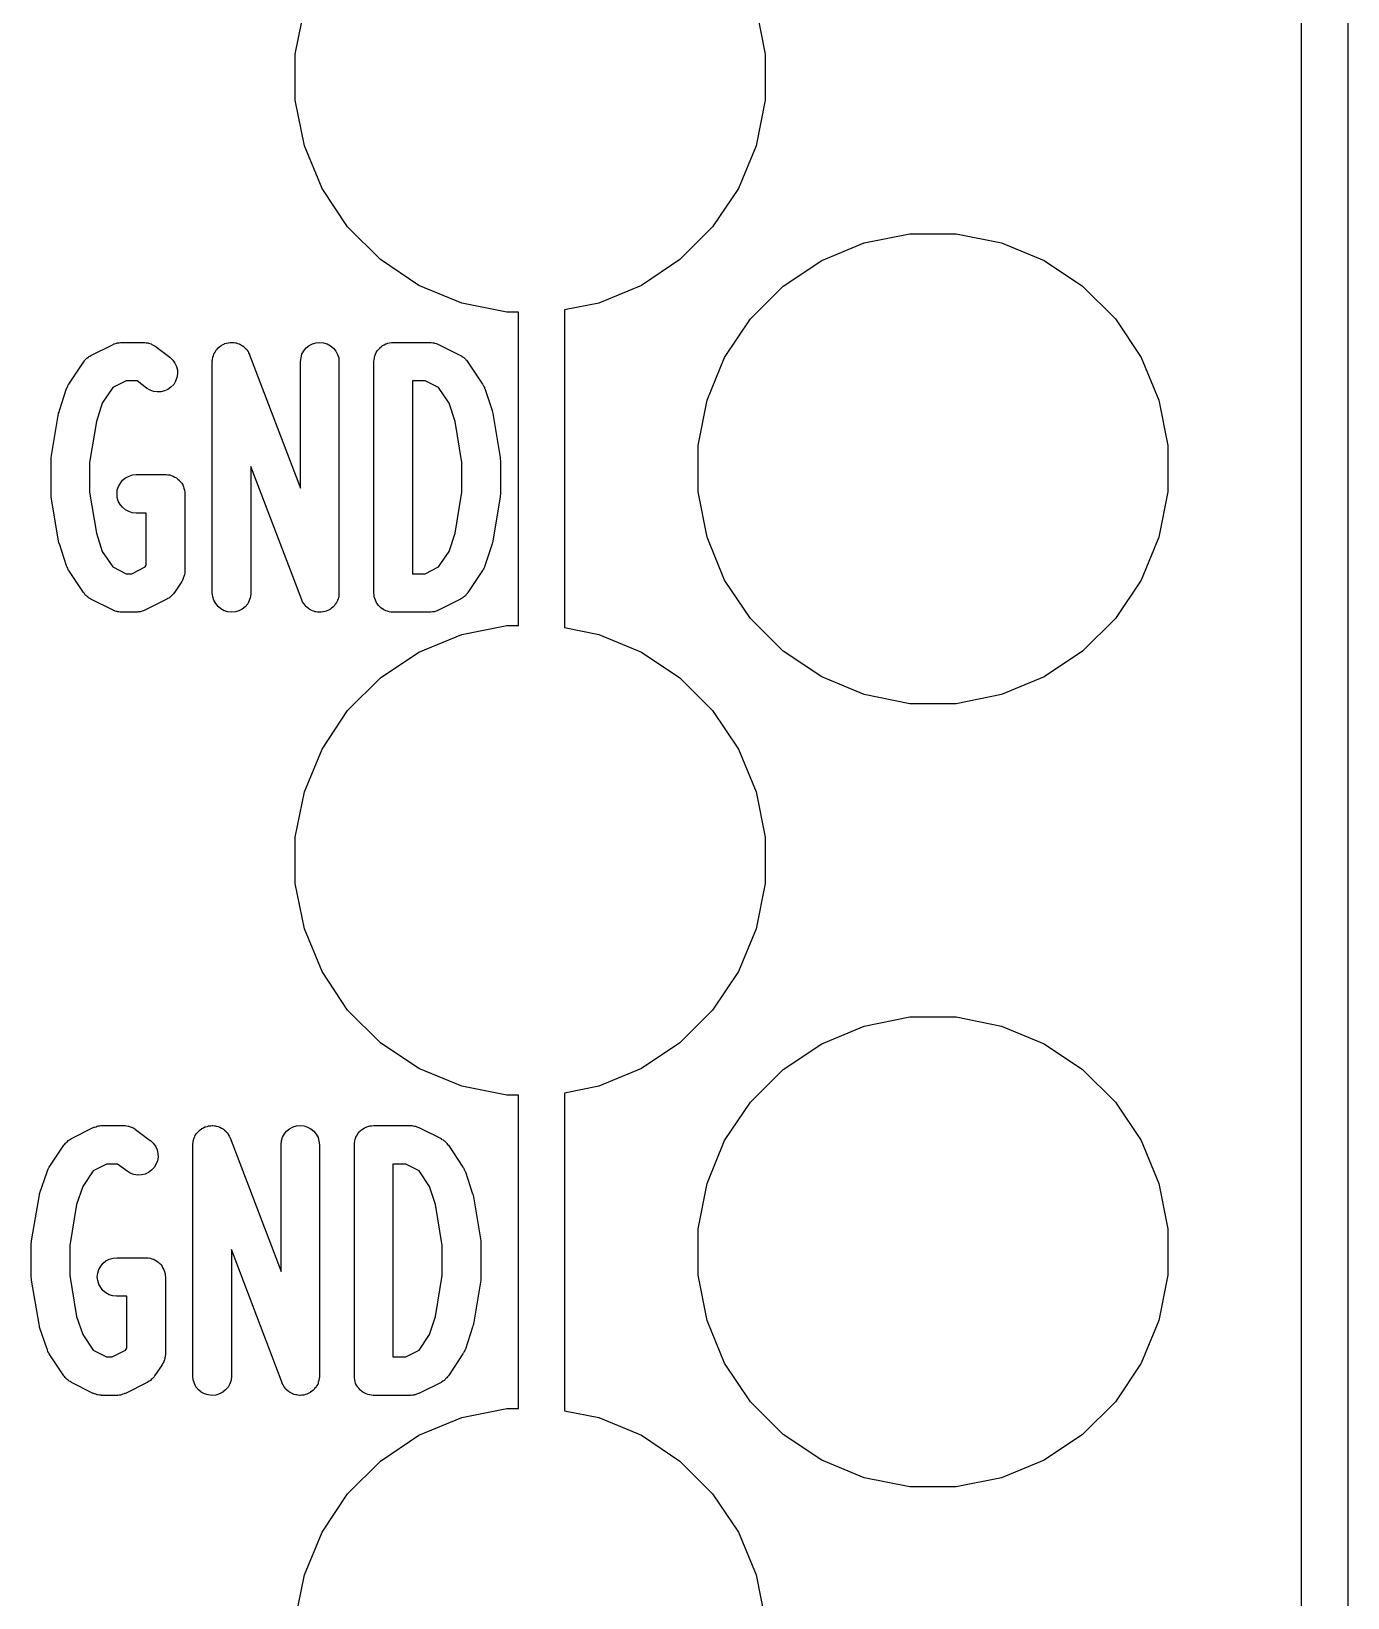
# Model space of a CAD drawing. Extents: x 85 to 230, y -161 to -76.
# Drawn here: x 222.62 to 226.89, y -85.94 to -80.86 of the extents above; entities that cross this region are included whole.
import ezdxf

# ---------------------------------------------------------------- set-up
doc = ezdxf.new("R2010")
doc.units = 0
doc.header["$MEASUREMENT"] = 0
doc.layers.add('BLACK', color=7, linetype='CONTINUOUS')

msp = doc.modelspace()

# ---------------------------------------------------------------- linework, layer by layer
at = {"layer": 'BLACK', "linetype": 'CONTINUOUS'}
for p, q in [((226.887, -75.9342), (226.887, -106.407)), ((226.737, -106.336), (226.737, -76.0055)), ((223.473, -80.9355), (223.503, -80.7882)), ((224.968, -80.7882), (224.997, -80.9355)), ((223.473, -81.0856), (223.473, -80.9355)), ((224.997, -80.9355), (224.997, -81.0856)), ((223.503, -81.2328), (223.473, -81.0856)), ((224.997, -81.0856), (224.968, -81.2328)), ((223.56, -81.3715), (223.503, -81.2328)), ((224.968, -81.2328), (224.911, -81.3715)), ((223.643, -81.4963), (223.56, -81.3715)), ((224.911, -81.3715), (224.827, -81.4963)), ((223.75, -81.6024), (223.643, -81.4963)), ((224.827, -81.4963), (224.721, -81.6024)), ((225.319, -81.5478), (225.467, -81.5185)), ((225.467, -81.5185), (225.617, -81.5185)), ((225.617, -81.5185), (225.764, -81.5478)), ((225.181, -81.6052), (225.319, -81.5478)), ((225.764, -81.5478), (225.903, -81.6052)), ((223.874, -81.6858), (223.75, -81.6024)), ((224.721, -81.6024), (224.596, -81.6858)), ((225.056, -81.6886), (225.181, -81.6052)), ((225.903, -81.6052), (226.027, -81.6886)), ((224.013, -81.7432), (223.874, -81.6858)), ((224.596, -81.6858), (224.458, -81.7432)), ((224.95, -81.7948), (225.056, -81.6886)), ((226.027, -81.6886), (226.134, -81.7948)), ((224.16, -81.7725), (224.013, -81.7432)), ((224.197, -81.7725), (224.16, -81.7725)), ((224.197, -82.7885), (224.197, -81.7725)), ((224.458, -81.7432), (224.347, -81.7653)), ((224.347, -81.7653), (224.347, -82.7957)), ((224.866, -81.9196), (224.95, -81.7948)), ((226.134, -81.7948), (226.217, -81.9196)), ((222.81, -81.9131), (222.882, -81.8774)), ((222.882, -81.8774), (222.883, -81.877)), ((222.883, -81.877), (222.884, -81.8764)), ((222.884, -81.8764), (222.886, -81.8755)), ((222.886, -81.8755), (222.89, -81.8743)), ((222.89, -81.8743), (222.894, -81.8728)), ((222.894, -81.8728), (222.896, -81.8725)), ((222.896, -81.8725), (222.898, -81.872)), ((222.898, -81.872), (222.902, -81.8716)), ((222.902, -81.8716), (222.906, -81.8709)), ((222.906, -81.8709), (222.908, -81.871)), ((222.908, -81.871), (222.91, -81.8708)), ((222.91, -81.8708), (222.981, -81.8708)), ((222.981, -81.8708), (222.982, -81.8708)), ((222.982, -81.8708), (222.983, -81.871)), ((222.983, -81.871), (222.985, -81.8709)), ((222.985, -81.8709), (222.989, -81.8716)), ((222.989, -81.8716), (222.994, -81.8722)), ((222.994, -81.8722), (222.995, -81.8726)), ((222.995, -81.8726), (222.997, -81.8728)), ((222.997, -81.8728), (223.001, -81.8744)), ((223.001, -81.8744), (223.006, -81.8758)), ((223.006, -81.8758), (223.007, -81.8765)), ((223.007, -81.8765), (223.008, -81.877)), ((223.008, -81.877), (223.012, -81.8794)), ((223.012, -81.8794), (223.017, -81.8817)), ((223.017, -81.8817), (223.018, -81.8826)), ((223.018, -81.8826), (223.019, -81.8833)), ((223.019, -81.8833), (223.066, -81.919)), ((223.22, -81.8927), (223.223, -81.8886)), ((223.223, -81.8886), (223.224, -81.8881)), ((223.224, -81.8875), (223.229, -81.8843)), ((223.224, -81.8881), (223.224, -81.8875)), ((223.229, -81.8843), (223.233, -81.881)), ((223.233, -81.8806), (223.234, -81.8801)), ((223.233, -81.881), (223.233, -81.8806)), ((223.234, -81.8801), (223.239, -81.8778)), ((223.239, -81.8778), (223.244, -81.8753)), ((223.244, -81.8751), (223.245, -81.8747)), ((223.244, -81.8753), (223.244, -81.8751)), ((223.245, -81.8747), (223.25, -81.8734)), ((223.25, -81.8734), (223.255, -81.8719)), ((223.255, -81.8719), (223.256, -81.8718)), ((223.256, -81.8718), (223.257, -81.8716)), ((223.257, -81.8716), (223.262, -81.8713)), ((223.262, -81.8713), (223.267, -81.8708)), ((223.267, -81.8708), (223.268, -81.8709)), ((223.268, -81.8709), (223.269, -81.8708)), ((223.269, -81.8708), (223.274, -81.8715)), ((223.274, -81.8715), (223.279, -81.8721)), ((223.279, -81.8721), (223.28, -81.8723)), ((223.28, -81.8723), (223.281, -81.8724)), ((223.281, -81.8724), (223.286, -81.8741)), ((223.286, -81.8741), (223.291, -81.8757)), ((223.291, -81.8757), (223.292, -81.8761)), ((223.292, -81.8761), (223.293, -81.8764)), ((223.293, -81.8764), (223.297, -81.879)), ((223.297, -81.879), (223.302, -81.8815)), ((223.302, -81.8815), (223.303, -81.882)), ((223.303, -81.882), (223.303, -81.8824)), ((223.303, -81.8824), (223.307, -81.8859)), ((223.307, -81.8859), (223.311, -81.8893)), ((223.311, -81.8893), (223.312, -81.8899)), ((223.501, -81.898), (223.509, -81.8886)), ((223.509, -81.8886), (223.518, -81.881)), ((223.518, -81.881), (223.529, -81.8753)), ((223.529, -81.8753), (223.541, -81.8719)), ((223.541, -81.8719), (223.553, -81.8708)), ((223.553, -81.8708), (223.565, -81.8721)), ((223.565, -81.8721), (223.577, -81.8757)), ((223.577, -81.8757), (223.588, -81.8815)), ((223.588, -81.8815), (223.597, -81.8893)), ((223.597, -81.8893), (223.605, -81.8987)), ((223.743, -81.8935), (223.747, -81.8889)), ((223.747, -81.8886), (223.752, -81.8849)), ((223.747, -81.8888), (223.747, -81.8886)), ((223.747, -81.8889), (223.747, -81.8888)), ((223.752, -81.8849), (223.756, -81.8812)), ((223.756, -81.8811), (223.757, -81.881)), ((223.756, -81.8812), (223.756, -81.8811)), ((223.757, -81.881), (223.762, -81.8783)), ((223.762, -81.8783), (223.767, -81.8755)), ((223.767, -81.8753), (223.773, -81.8737)), ((223.767, -81.8754), (223.767, -81.8753)), ((223.767, -81.8755), (223.767, -81.8754)), ((223.773, -81.8737), (223.779, -81.872)), ((223.779, -81.8719), (223.785, -81.8714)), ((223.779, -81.872), (223.779, -81.8719)), ((223.779, -81.872), (223.779, -81.872)), ((223.785, -81.8714), (223.791, -81.8708)), ((223.791, -81.8708), (223.91, -81.8708)), ((223.91, -81.8708), (223.911, -81.8708)), ((223.911, -81.8708), (223.912, -81.871)), ((223.912, -81.871), (223.914, -81.871)), ((223.914, -81.871), (223.919, -81.8717)), ((223.919, -81.8717), (223.923, -81.8722)), ((223.923, -81.8722), (223.925, -81.8727)), ((223.925, -81.8727), (223.926, -81.873)), ((223.926, -81.873), (223.93, -81.8746)), ((223.93, -81.8746), (223.934, -81.8758)), ((223.934, -81.8758), (223.936, -81.8767)), ((223.936, -81.8767), (223.938, -81.8774)), ((223.938, -81.8774), (224.009, -81.9131)), ((222.739, -82.0058), (222.786, -81.9343)), ((222.786, -81.9343), (222.787, -81.9336)), ((222.787, -81.9336), (222.789, -81.9309)), ((222.789, -81.9309), (222.791, -81.928)), ((222.791, -81.928), (222.793, -81.9262)), ((222.793, -81.9262), (222.795, -81.9243)), ((222.795, -81.9243), (222.797, -81.9221)), ((222.797, -81.9221), (222.8, -81.9196)), ((222.8, -81.9196), (222.802, -81.9182)), ((222.802, -81.9182), (222.804, -81.9167)), ((222.804, -81.9167), (222.807, -81.915)), ((222.807, -81.915), (222.81, -81.9131)), ((223.066, -81.919), (223.067, -81.9195)), ((223.067, -81.9195), (223.076, -81.9279)), ((223.076, -81.9279), (223.083, -81.9378)), ((223.083, -81.9378), (223.088, -81.9489)), ((223.204, -81.9307), (223.205, -81.9255)), ((223.205, -81.9316), (223.204, -81.9307)), ((223.204, -81.9324), (223.205, -81.9316)), ((223.204, -81.9333), (223.204, -81.9324)), ((223.204, -82.6833), (223.204, -81.9333)), ((223.205, -81.9255), (223.206, -81.9203)), ((223.206, -81.9187), (223.208, -81.9137)), ((223.206, -81.9195), (223.206, -81.9187)), ((223.206, -81.9203), (223.206, -81.9195)), ((223.208, -81.9137), (223.209, -81.9087)), ((223.209, -81.9087), (223.21, -81.9079)), ((223.21, -81.9071), (223.213, -81.9026)), ((223.21, -81.9079), (223.21, -81.9071)), ((223.213, -81.9026), (223.215, -81.898)), ((223.215, -81.898), (223.216, -81.8973)), ((223.216, -81.8966), (223.22, -81.8927)), ((223.216, -81.8973), (223.216, -81.8966)), ((223.312, -81.8899), (223.312, -81.8905)), ((223.312, -81.8905), (223.316, -81.8946)), ((223.316, -81.8946), (223.319, -81.8987)), ((223.319, -81.8987), (223.319, -81.8995)), ((223.319, -81.8995), (223.32, -81.9001)), ((223.32, -81.9001), (223.322, -81.9048)), ((223.322, -81.9048), (223.325, -81.9095)), ((223.325, -81.9095), (223.325, -81.9103)), ((223.325, -81.9103), (223.325, -81.911)), ((223.325, -81.911), (223.49, -82.3437)), ((223.49, -81.9324), (223.492, -81.9203)), ((223.49, -81.9333), (223.49, -81.9324)), ((223.49, -82.3437), (223.49, -81.9333)), ((223.492, -81.9203), (223.495, -81.9087)), ((223.495, -81.9087), (223.501, -81.898)), ((223.605, -81.8987), (223.61, -81.9095)), ((223.61, -81.9095), (223.614, -81.9212)), ((223.614, -81.9212), (223.615, -81.9333)), ((223.615, -81.9333), (223.615, -82.6833)), ((223.728, -81.9324), (223.729, -81.9265)), ((223.728, -81.9328), (223.728, -81.9324)), ((223.728, -81.9329), (223.728, -81.9328)), ((223.728, -81.9333), (223.728, -81.9329)), ((223.728, -81.9329), (223.728, -81.9329)), ((223.728, -82.6833), (223.728, -81.9333)), ((223.729, -81.9265), (223.73, -81.9207)), ((223.73, -81.9203), (223.731, -81.9147)), ((223.73, -81.9205), (223.73, -81.9203)), ((223.73, -81.9207), (223.73, -81.9205)), ((223.731, -81.9147), (223.733, -81.9091)), ((223.733, -81.9087), (223.736, -81.9035)), ((223.733, -81.9089), (223.733, -81.9087)), ((223.733, -81.9091), (223.733, -81.9089)), ((223.736, -81.9035), (223.739, -81.8983)), ((223.739, -81.898), (223.743, -81.8935)), ((223.739, -81.8982), (223.739, -81.898)), ((223.739, -81.8983), (223.739, -81.8982)), ((224.009, -81.9131), (224.01, -81.9135)), ((224.01, -81.9135), (224.013, -81.9154)), ((224.013, -81.9154), (224.016, -81.9171)), ((224.016, -81.9171), (224.018, -81.9188)), ((224.018, -81.9188), (224.02, -81.9201)), ((224.02, -81.9201), (224.023, -81.9226)), ((224.023, -81.9226), (224.025, -81.9249)), ((224.025, -81.9249), (224.027, -81.9269)), ((224.027, -81.9269), (224.029, -81.9286)), ((224.029, -81.9286), (224.031, -81.9316)), ((224.031, -81.9316), (224.033, -81.9343)), ((224.033, -81.9343), (224.081, -82.0058)), ((224.809, -82.0582), (224.866, -81.9196)), ((226.217, -81.9196), (226.274, -82.0582)), ((223.089, -81.985), (223.085, -81.9965)), ((223.088, -81.9489), (223.091, -81.9608)), ((223.091, -81.973), (223.089, -81.985)), ((223.091, -81.9608), (223.091, -81.973)), ((222.708, -82.0921), (222.731, -82.0207)), ((222.731, -82.0207), (222.732, -82.0198)), ((222.732, -82.0182), (222.733, -82.0165)), ((222.732, -82.0198), (222.732, -82.0182)), ((222.733, -82.0165), (222.735, -82.0127)), ((222.735, -82.0127), (222.737, -82.0088)), ((222.737, -82.0088), (222.738, -82.0073)), ((222.738, -82.0073), (222.739, -82.0058)), ((222.881, -82.0175), (222.847, -82.0681)), ((222.925, -81.9958), (222.881, -82.0175)), ((222.96, -81.9958), (222.925, -81.9958)), ((222.991, -82.019), (222.96, -81.9958)), ((223.002, -82.0253), (222.991, -82.019)), ((223.013, -82.0295), (223.002, -82.0253)), ((223.025, -82.0314), (223.013, -82.0295)), ((223.037, -82.0309), (223.025, -82.0314)), ((223.049, -82.0281), (223.037, -82.0309)), ((223.06, -82.023), (223.049, -82.0281)), ((223.07, -82.0158), (223.06, -82.023)), ((223.079, -82.0069), (223.07, -82.0158)), ((223.085, -81.9965), (223.079, -82.0069)), ((223.853, -81.9958), (223.853, -82.6208)), ((223.895, -81.9958), (223.853, -81.9958)), ((223.938, -82.0175), (223.895, -81.9958)), ((223.972, -82.0681), (223.938, -82.0175)), ((224.081, -82.0058), (224.081, -82.0065)), ((224.081, -82.0065), (224.082, -82.0081)), ((224.082, -82.0081), (224.083, -82.0095)), ((224.083, -82.0095), (224.085, -82.0135)), ((224.085, -82.0135), (224.087, -82.0173)), ((224.087, -82.0173), (224.087, -82.019)), ((224.087, -82.019), (224.088, -82.0207)), ((224.088, -82.0207), (224.112, -82.0921)), ((222.707, -82.0965), (222.708, -82.0921)), ((222.847, -82.0681), (222.828, -82.127)), ((223.992, -82.127), (223.972, -82.0681)), ((224.112, -82.0921), (224.112, -82.0929)), ((224.78, -82.2055), (224.809, -82.0582)), ((226.274, -82.0582), (226.304, -82.2055)), ((222.681, -82.2444), (222.705, -82.1016)), ((222.705, -82.1007), (222.707, -82.0965)), ((222.705, -82.1016), (222.705, -82.1007)), ((222.828, -82.127), (222.806, -82.2599)), ((224.014, -82.2599), (223.992, -82.127)), ((224.112, -82.0929), (224.113, -82.0973)), ((224.113, -82.0973), (224.114, -82.1016)), ((224.114, -82.1016), (224.138, -82.2444)), ((222.681, -82.2492), (222.681, -82.2444)), ((224.138, -82.2444), (224.138, -82.2453)), ((224.78, -82.3556), (224.78, -82.2055)), ((226.304, -82.2055), (226.304, -82.3556)), ((222.681, -82.2539), (222.681, -82.2492)), ((222.681, -82.2547), (222.681, -82.2539)), ((222.681, -82.3619), (222.681, -82.2547)), ((222.806, -82.2599), (222.806, -82.3567)), ((223.494, -82.7055), (223.329, -82.2729)), ((223.329, -82.2729), (223.329, -82.6833)), ((224.014, -82.3567), (224.014, -82.2599)), ((224.138, -82.2453), (224.138, -82.25)), ((224.138, -82.25), (224.139, -82.2547)), ((224.139, -82.2547), (224.139, -82.3619)), ((222.896, -82.3493), (222.9, -82.3376)), ((222.9, -82.3376), (222.906, -82.3269)), ((222.906, -82.3269), (222.913, -82.3175)), ((222.913, -82.3175), (222.923, -82.3098)), ((222.923, -82.3098), (222.934, -82.3041)), ((222.934, -82.3041), (222.945, -82.3006)), ((222.945, -82.3006), (222.957, -82.2994)), ((222.957, -82.2994), (223.053, -82.2994)), ((223.053, -82.2994), (223.053, -82.2994)), ((223.053, -82.2994), (223.053, -82.2994)), ((223.053, -82.2994), (223.053, -82.2994)), ((223.053, -82.2994), (223.054, -82.2994)), ((223.054, -82.2994), (223.059, -82.3)), ((223.059, -82.3), (223.065, -82.3006)), ((223.065, -82.3006), (223.065, -82.3007)), ((223.065, -82.3007), (223.066, -82.3007)), ((223.066, -82.3007), (223.071, -82.3025)), ((223.071, -82.3025), (223.077, -82.3043)), ((223.077, -82.3043), (223.077, -82.3044)), ((223.077, -82.3044), (223.077, -82.3044)), ((223.077, -82.3044), (223.082, -82.3073)), ((223.082, -82.3073), (223.088, -82.3101)), ((223.088, -82.3101), (223.088, -82.3102)), ((223.088, -82.3102), (223.088, -82.3103)), ((223.088, -82.3103), (223.092, -82.3141)), ((223.092, -82.3141), (223.097, -82.3178)), ((223.097, -82.3178), (223.097, -82.318)), ((223.097, -82.318), (223.097, -82.3181)), ((223.097, -82.3181), (223.101, -82.3227)), ((223.101, -82.3227), (223.105, -82.3273)), ((223.105, -82.3273), (223.105, -82.3275)), ((223.105, -82.3275), (223.105, -82.3276)), ((223.105, -82.3276), (223.108, -82.3329)), ((223.108, -82.3329), (223.11, -82.338)), ((223.11, -82.338), (223.11, -82.3383)), ((223.11, -82.3383), (223.111, -82.3385)), ((223.111, -82.3385), (223.112, -82.3441)), ((223.112, -82.3441), (223.114, -82.3497)), ((222.681, -82.3666), (222.681, -82.3619)), ((222.681, -82.3713), (222.681, -82.3666)), ((222.681, -82.3721), (222.681, -82.3713)), ((222.705, -82.515), (222.681, -82.3721)), ((222.806, -82.3567), (222.828, -82.4896)), ((222.895, -82.3614), (222.896, -82.3493)), ((222.896, -82.3736), (222.895, -82.3614)), ((222.899, -82.3853), (222.896, -82.3736)), ((222.905, -82.3961), (222.899, -82.3853)), ((222.913, -82.4056), (222.905, -82.3961)), ((223.114, -82.3497), (223.114, -82.3499)), ((223.114, -82.3499), (223.114, -82.3502)), ((223.114, -82.3502), (223.115, -82.356)), ((223.115, -82.356), (223.115, -82.3619)), ((223.115, -82.3619), (223.115, -82.6119)), ((223.992, -82.4896), (224.014, -82.3567)), ((224.138, -82.3721), (224.114, -82.515)), ((224.139, -82.3627), (224.138, -82.3674)), ((224.138, -82.3674), (224.138, -82.3721)), ((224.139, -82.3619), (224.139, -82.3627)), ((224.809, -82.5028), (224.78, -82.3556)), ((226.304, -82.3556), (226.274, -82.5028)), ((222.922, -82.4134), (222.913, -82.4056)), ((222.933, -82.4193), (222.922, -82.4134)), ((222.944, -82.423), (222.933, -82.4193)), ((222.957, -82.4244), (222.944, -82.423)), ((222.99, -82.4244), (222.957, -82.4244)), ((222.957, -82.4244), (222.957, -82.4244)), ((222.99, -82.5929), (222.99, -82.4244)), ((222.828, -82.4896), (222.847, -82.5484)), ((223.972, -82.5484), (223.992, -82.4896)), ((222.706, -82.5193), (222.705, -82.515)), ((222.707, -82.5237), (222.706, -82.5193)), ((222.708, -82.5245), (222.707, -82.5237)), ((222.731, -82.5959), (222.708, -82.5245)), ((222.847, -82.5484), (222.881, -82.5991)), ((223.938, -82.5991), (223.972, -82.5484)), ((224.112, -82.5245), (224.088, -82.5959)), ((224.113, -82.5201), (224.112, -82.5245)), ((224.114, -82.5159), (224.113, -82.5201)), ((224.114, -82.515), (224.114, -82.5159)), ((224.866, -82.6415), (224.809, -82.5028)), ((226.274, -82.5028), (226.217, -82.6415)), ((222.732, -82.5975), (222.731, -82.5959)), ((222.733, -82.5993), (222.732, -82.5975)), ((222.735, -82.6031), (222.733, -82.5993)), ((222.881, -82.5991), (222.925, -82.6208)), ((222.943, -82.6208), (222.986, -82.5991)), ((222.986, -82.5991), (222.99, -82.5929)), ((223.895, -82.6208), (223.938, -82.5991)), ((224.087, -82.6001), (224.085, -82.6039)), ((224.088, -82.5967), (224.087, -82.5984)), ((224.087, -82.5984), (224.087, -82.6001)), ((224.088, -82.5959), (224.088, -82.5967)), ((222.736, -82.6071), (222.735, -82.6031)), ((222.737, -82.6085), (222.736, -82.6071)), ((222.738, -82.6101), (222.737, -82.6085)), ((222.739, -82.6108), (222.738, -82.6101)), ((222.786, -82.6822), (222.739, -82.6108)), ((222.925, -82.6208), (222.943, -82.6208)), ((223.105, -82.6465), (223.081, -82.6822)), ((223.107, -82.6414), (223.105, -82.6465)), ((223.11, -82.6365), (223.107, -82.6414)), ((223.112, -82.6303), (223.11, -82.6358)), ((223.11, -82.6358), (223.11, -82.6361)), ((223.11, -82.6361), (223.11, -82.6365)), ((223.114, -82.6249), (223.112, -82.6303)), ((223.115, -82.6184), (223.114, -82.6241)), ((223.114, -82.6241), (223.114, -82.6245)), ((223.114, -82.6245), (223.114, -82.6249)), ((223.115, -82.6119), (223.115, -82.612)), ((223.115, -82.612), (223.115, -82.612)), ((223.115, -82.612), (223.115, -82.612)), ((223.115, -82.612), (223.115, -82.6127)), ((223.115, -82.6127), (223.115, -82.6184)), ((223.853, -82.6208), (223.895, -82.6208)), ((224.081, -82.6108), (224.033, -82.6822)), ((224.082, -82.6093), (224.081, -82.6108)), ((224.083, -82.6078), (224.082, -82.6093)), ((224.085, -82.6039), (224.083, -82.6078)), ((224.95, -82.7663), (224.866, -82.6415)), ((226.217, -82.6415), (226.134, -82.7663)), ((222.789, -82.685), (222.786, -82.6822)), ((222.791, -82.688), (222.789, -82.685)), ((222.792, -82.6897), (222.791, -82.688)), ((222.794, -82.6917), (222.792, -82.6897)), ((222.797, -82.694), (222.794, -82.6917)), ((222.799, -82.6964), (222.797, -82.694)), ((222.802, -82.6978), (222.799, -82.6964)), ((222.803, -82.6995), (222.802, -82.6978)), ((222.807, -82.7011), (222.803, -82.6995)), ((222.81, -82.7031), (222.807, -82.7011)), ((223.06, -82.7016), (223.057, -82.7035)), ((223.063, -82.6999), (223.06, -82.7016)), ((223.065, -82.6983), (223.063, -82.6999)), ((223.067, -82.697), (223.065, -82.6983)), ((223.07, -82.6945), (223.067, -82.697)), ((223.072, -82.6923), (223.07, -82.6945)), ((223.074, -82.6904), (223.072, -82.6923)), ((223.076, -82.6886), (223.074, -82.6904)), ((223.078, -82.6857), (223.076, -82.6886)), ((223.08, -82.683), (223.078, -82.6857)), ((223.081, -82.6822), (223.08, -82.683)), ((223.206, -82.6954), (223.204, -82.6833)), ((223.209, -82.7071), (223.206, -82.6954)), ((223.328, -82.6963), (223.324, -82.7079)), ((223.329, -82.6842), (223.328, -82.6963)), ((223.329, -82.6833), (223.329, -82.6842)), ((223.613, -82.6979), (223.612, -82.7029)), ((223.614, -82.6971), (223.613, -82.6979)), ((223.615, -82.6859), (223.614, -82.6911)), ((223.614, -82.6911), (223.614, -82.6963)), ((223.614, -82.6963), (223.614, -82.6971)), ((223.615, -82.6833), (223.615, -82.6842)), ((223.615, -82.6842), (223.615, -82.685)), ((223.615, -82.685), (223.615, -82.6859)), ((223.729, -82.6892), (223.728, -82.6833)), ((223.729, -82.695), (223.729, -82.6892)), ((223.729, -82.6952), (223.729, -82.695)), ((223.729, -82.6954), (223.729, -82.6952)), ((223.731, -82.7011), (223.729, -82.6954)), ((223.733, -82.7067), (223.731, -82.7011)), ((224.012, -82.7016), (224.009, -82.7035)), ((224.015, -82.6999), (224.012, -82.7016)), ((224.017, -82.6983), (224.015, -82.6999)), ((224.019, -82.697), (224.017, -82.6983)), ((224.022, -82.6945), (224.019, -82.697)), ((224.025, -82.6923), (224.022, -82.6945)), ((224.027, -82.6904), (224.025, -82.6923)), ((224.028, -82.6886), (224.027, -82.6904)), ((224.03, -82.6857), (224.028, -82.6886)), ((224.033, -82.683), (224.03, -82.6857)), ((224.033, -82.6822), (224.033, -82.683)), ((222.81, -82.7035), (222.81, -82.7031)), ((222.882, -82.7392), (222.81, -82.7035)), ((222.884, -82.7399), (222.882, -82.7392)), ((222.885, -82.7407), (222.884, -82.7399)), ((222.889, -82.742), (222.885, -82.7407)), ((222.893, -82.7436), (222.889, -82.742)), ((222.895, -82.7439), (222.893, -82.7436)), ((222.897, -82.7444), (222.895, -82.7439)), ((222.901, -82.7449), (222.897, -82.7444)), ((222.905, -82.7456), (222.901, -82.7449)), ((222.907, -82.7456), (222.905, -82.7456)), ((222.909, -82.7458), (222.907, -82.7456)), ((222.91, -82.7458), (222.909, -82.7458)), ((222.957, -82.7458), (222.91, -82.7458)), ((222.959, -82.7456), (222.957, -82.7458)), ((222.961, -82.7457), (222.959, -82.7456)), ((222.965, -82.745), (222.961, -82.7457)), ((222.97, -82.7446), (222.965, -82.745)), ((222.971, -82.7441), (222.97, -82.7446)), ((222.973, -82.7438), (222.971, -82.7441)), ((222.977, -82.7423), (222.973, -82.7438)), ((222.981, -82.7411), (222.977, -82.7423)), ((222.983, -82.7402), (222.981, -82.7411)), ((222.985, -82.7396), (222.983, -82.7402)), ((223.057, -82.7035), (222.985, -82.7392)), ((222.985, -82.7392), (222.985, -82.7396)), ((223.215, -82.7179), (223.209, -82.7071)), ((223.223, -82.7273), (223.215, -82.7179)), ((223.232, -82.7351), (223.223, -82.7273)), ((223.243, -82.7409), (223.232, -82.7351)), ((223.254, -82.7445), (223.243, -82.7409)), ((223.266, -82.7458), (223.254, -82.7445)), ((223.279, -82.7447), (223.266, -82.7458)), ((223.29, -82.7412), (223.279, -82.7447)), ((223.301, -82.7356), (223.29, -82.7412)), ((223.311, -82.7279), (223.301, -82.7356)), ((223.319, -82.7186), (223.311, -82.7279)), ((223.324, -82.7079), (223.319, -82.7186)), ((223.495, -82.7063), (223.494, -82.7055)), ((223.495, -82.7071), (223.495, -82.7063)), ((223.497, -82.7118), (223.495, -82.7071)), ((223.5, -82.7165), (223.497, -82.7118)), ((223.5, -82.7171), (223.5, -82.7165)), ((223.501, -82.7179), (223.5, -82.7171)), ((223.504, -82.7219), (223.501, -82.7179)), ((223.507, -82.7261), (223.504, -82.7219)), ((223.508, -82.7267), (223.507, -82.7261)), ((223.508, -82.7273), (223.508, -82.7267)), ((223.512, -82.7307), (223.508, -82.7273)), ((223.516, -82.7341), (223.512, -82.7307)), ((223.517, -82.7346), (223.516, -82.7341)), ((223.518, -82.7351), (223.517, -82.7346)), ((223.522, -82.7376), (223.518, -82.7351)), ((223.527, -82.7402), (223.522, -82.7376)), ((223.528, -82.7405), (223.527, -82.7402)), ((223.528, -82.7409), (223.528, -82.7405)), ((223.533, -82.7425), (223.528, -82.7409)), ((223.538, -82.7442), (223.533, -82.7425)), ((223.539, -82.7443), (223.538, -82.7442)), ((223.54, -82.7445), (223.539, -82.7443)), ((223.545, -82.7451), (223.54, -82.7445)), ((223.551, -82.7458), (223.545, -82.7451)), ((223.552, -82.7458), (223.551, -82.7457)), ((223.551, -82.7457), (223.551, -82.7458)), ((223.557, -82.7453), (223.552, -82.7458)), ((223.563, -82.745), (223.557, -82.7453)), ((223.564, -82.7448), (223.563, -82.745)), ((223.569, -82.7432), (223.564, -82.7447)), ((223.564, -82.7447), (223.564, -82.7448)), ((223.574, -82.7419), (223.569, -82.7432)), ((223.575, -82.7415), (223.574, -82.7419)), ((223.576, -82.7412), (223.575, -82.7415)), ((223.581, -82.7388), (223.576, -82.7412)), ((223.585, -82.7365), (223.581, -82.7388)), ((223.586, -82.736), (223.585, -82.7365)), ((223.587, -82.7356), (223.586, -82.736)), ((223.591, -82.7323), (223.587, -82.7356)), ((223.595, -82.7291), (223.591, -82.7323)), ((223.596, -82.7285), (223.595, -82.7291)), ((223.6, -82.7239), (223.596, -82.7279)), ((223.596, -82.7279), (223.596, -82.7285)), ((223.603, -82.72), (223.6, -82.7239)), ((223.604, -82.7193), (223.603, -82.72)), ((223.607, -82.714), (223.604, -82.7186)), ((223.604, -82.7186), (223.604, -82.7193)), ((223.609, -82.7095), (223.607, -82.714)), ((223.61, -82.7087), (223.609, -82.7095)), ((223.612, -82.7029), (223.61, -82.7079)), ((223.61, -82.7079), (223.61, -82.7087)), ((223.733, -82.7069), (223.733, -82.7067)), ((223.733, -82.7071), (223.733, -82.7069)), ((223.736, -82.7123), (223.733, -82.7071)), ((223.738, -82.7175), (223.736, -82.7123)), ((223.739, -82.7177), (223.738, -82.7175)), ((223.739, -82.7179), (223.739, -82.7177)), ((223.742, -82.7224), (223.739, -82.7179)), ((223.746, -82.727), (223.742, -82.7224)), ((223.746, -82.7272), (223.746, -82.727)), ((223.746, -82.7273), (223.746, -82.7272)), ((223.751, -82.7311), (223.746, -82.7273)), ((223.755, -82.7349), (223.751, -82.7311)), ((223.756, -82.735), (223.755, -82.7349)), ((223.756, -82.7351), (223.756, -82.735)), ((223.761, -82.7379), (223.756, -82.7351)), ((223.766, -82.7407), (223.761, -82.7379)), ((223.766, -82.7408), (223.766, -82.7407)), ((223.767, -82.7409), (223.766, -82.7408)), ((223.772, -82.7426), (223.767, -82.7409)), ((223.778, -82.7444), (223.772, -82.7426)), ((223.778, -82.7445), (223.778, -82.7444)), ((223.784, -82.7451), (223.778, -82.7445)), ((223.778, -82.7445), (223.778, -82.7445)), ((223.79, -82.7458), (223.784, -82.7451)), ((223.791, -82.7458), (223.79, -82.7458)), ((223.79, -82.7458), (223.79, -82.7458)), ((223.79, -82.7458), (223.79, -82.7458)), ((223.79, -82.7458), (223.79, -82.7458)), ((223.91, -82.7458), (223.791, -82.7458)), ((223.912, -82.7456), (223.91, -82.7458)), ((223.913, -82.7457), (223.912, -82.7456)), ((223.918, -82.745), (223.913, -82.7457)), ((223.922, -82.7446), (223.918, -82.745)), ((223.924, -82.7441), (223.922, -82.7446)), ((223.926, -82.7438), (223.924, -82.7441)), ((223.93, -82.7423), (223.926, -82.7438)), ((223.934, -82.7411), (223.93, -82.7423)), ((223.935, -82.7402), (223.934, -82.7411)), ((223.937, -82.7396), (223.935, -82.7402)), ((223.938, -82.7392), (223.937, -82.7396)), ((224.009, -82.7035), (223.938, -82.7392)), ((224.013, -82.8178), (224.16, -82.7885)), ((224.16, -82.7885), (224.197, -82.7885)), ((224.347, -82.7957), (224.458, -82.8178)), ((225.056, -82.8724), (224.95, -82.7663)), ((226.134, -82.7663), (226.027, -82.8724)), ((223.874, -82.8752), (224.013, -82.8178)), ((224.458, -82.8178), (224.596, -82.8752)), ((223.75, -82.9586), (223.874, -82.8752)), ((224.596, -82.8752), (224.721, -82.9586)), ((225.181, -82.9558), (225.056, -82.8724)), ((226.027, -82.8724), (225.903, -82.9558)), ((225.319, -83.0132), (225.181, -82.9558)), ((225.903, -82.9558), (225.764, -83.0132)), ((223.643, -83.0648), (223.75, -82.9586)), ((224.721, -82.9586), (224.827, -83.0648)), ((225.467, -83.0425), (225.319, -83.0132)), ((225.617, -83.0425), (225.467, -83.0425)), ((225.764, -83.0132), (225.617, -83.0425)), ((223.56, -83.1896), (223.643, -83.0648)), ((224.827, -83.0648), (224.911, -83.1896)), ((223.503, -83.3282), (223.56, -83.1896)), ((224.911, -83.1896), (224.968, -83.3282)), ((223.473, -83.4755), (223.503, -83.3282)), ((224.968, -83.3282), (224.997, -83.4755)), ((223.473, -83.6256), (223.473, -83.4755)), ((224.997, -83.4755), (224.997, -83.6256)), ((223.503, -83.7728), (223.473, -83.6256)), ((224.997, -83.6256), (224.968, -83.7728)), ((223.56, -83.9115), (223.503, -83.7728)), ((224.968, -83.7728), (224.911, -83.9115)), ((223.643, -84.0363), (223.56, -83.9115)), ((224.911, -83.9115), (224.827, -84.0363)), ((223.75, -84.1424), (223.643, -84.0363)), ((224.827, -84.0363), (224.721, -84.1424)), ((225.319, -84.0878), (225.467, -84.0585)), ((225.467, -84.0585), (225.617, -84.0585)), ((225.617, -84.0585), (225.764, -84.0878)), ((225.181, -84.1452), (225.319, -84.0878)), ((225.764, -84.0878), (225.903, -84.1452)), ((223.874, -84.2258), (223.75, -84.1424)), ((224.721, -84.1424), (224.596, -84.2258)), ((225.056, -84.2286), (225.181, -84.1452)), ((225.903, -84.1452), (226.027, -84.2286)), ((224.013, -84.2832), (223.874, -84.2258)), ((224.596, -84.2258), (224.458, -84.2832)), ((224.95, -84.3348), (225.056, -84.2286)), ((226.027, -84.2286), (226.134, -84.3348)), ((224.16, -84.3125), (224.013, -84.2832)), ((224.197, -84.3125), (224.16, -84.3125)), ((224.197, -85.3285), (224.197, -84.3125)), ((224.458, -84.2832), (224.347, -84.3053)), ((224.347, -84.3053), (224.347, -85.3357)), ((224.866, -84.4596), (224.95, -84.3348)), ((226.134, -84.3348), (226.217, -84.4596)), ((222.747, -84.4531), (222.818, -84.4174)), ((222.818, -84.4174), (222.819, -84.417)), ((222.819, -84.417), (222.821, -84.4164)), ((222.821, -84.4164), (222.822, -84.4155)), ((222.822, -84.4155), (222.827, -84.4143)), ((222.827, -84.4143), (222.831, -84.4128)), ((222.831, -84.4128), (222.832, -84.4125)), ((222.832, -84.4125), (222.834, -84.412)), ((222.834, -84.412), (222.838, -84.4116)), ((222.838, -84.4116), (222.843, -84.4109)), ((222.843, -84.4109), (222.844, -84.411)), ((222.844, -84.411), (222.846, -84.4108)), ((222.846, -84.4108), (222.918, -84.4108)), ((222.918, -84.4108), (222.919, -84.4108)), ((222.919, -84.4108), (222.92, -84.411)), ((222.92, -84.411), (222.921, -84.4109)), ((222.921, -84.4109), (222.926, -84.4116)), ((222.926, -84.4116), (222.931, -84.4122)), ((222.931, -84.4122), (222.932, -84.4126)), ((222.932, -84.4126), (222.933, -84.4128)), ((222.933, -84.4128), (222.938, -84.4144)), ((222.938, -84.4144), (222.942, -84.4158)), ((222.942, -84.4158), (222.944, -84.4165)), ((222.944, -84.4165), (222.945, -84.417)), ((222.945, -84.417), (222.949, -84.4194)), ((222.949, -84.4194), (222.953, -84.4217)), ((222.953, -84.4217), (222.954, -84.4226)), ((222.954, -84.4226), (222.955, -84.4233)), ((222.955, -84.4233), (223.003, -84.459)), ((223.156, -84.4327), (223.16, -84.4286)), ((223.16, -84.4281), (223.161, -84.4275)), ((223.16, -84.4286), (223.16, -84.4281)), ((223.161, -84.4275), (223.165, -84.4243)), ((223.165, -84.4243), (223.169, -84.421)), ((223.169, -84.421), (223.17, -84.4206)), ((223.17, -84.4206), (223.171, -84.4201)), ((223.171, -84.4201), (223.175, -84.4178)), ((223.175, -84.4178), (223.18, -84.4153)), ((223.18, -84.4153), (223.181, -84.4151)), ((223.181, -84.4151), (223.182, -84.4147)), ((223.182, -84.4147), (223.187, -84.4134)), ((223.187, -84.4134), (223.192, -84.4119)), ((223.192, -84.4119), (223.193, -84.4118)), ((223.193, -84.4116), (223.199, -84.4113)), ((223.193, -84.4118), (223.193, -84.4116)), ((223.199, -84.4113), (223.204, -84.4108)), ((223.204, -84.4108), (223.205, -84.4109)), ((223.205, -84.4109), (223.206, -84.4108)), ((223.206, -84.4108), (223.211, -84.4115)), ((223.211, -84.4115), (223.216, -84.4121)), ((223.216, -84.4121), (223.217, -84.4123)), ((223.217, -84.4123), (223.218, -84.4124)), ((223.218, -84.4124), (223.223, -84.4141)), ((223.223, -84.4141), (223.228, -84.4157)), ((223.228, -84.4157), (223.228, -84.4161)), ((223.228, -84.4161), (223.229, -84.4164)), ((223.229, -84.4164), (223.234, -84.419)), ((223.234, -84.419), (223.238, -84.4215)), ((223.238, -84.4215), (223.239, -84.422)), ((223.239, -84.422), (223.24, -84.4224)), ((223.24, -84.4224), (223.244, -84.4259)), ((223.244, -84.4259), (223.248, -84.4293)), ((223.248, -84.4293), (223.248, -84.4299)), ((223.438, -84.438), (223.445, -84.4286)), ((223.445, -84.4286), (223.455, -84.421)), ((223.455, -84.421), (223.466, -84.4153)), ((223.466, -84.4153), (223.477, -84.4119)), ((223.477, -84.4119), (223.49, -84.4108)), ((223.49, -84.4108), (223.502, -84.4121)), ((223.502, -84.4121), (223.513, -84.4157)), ((223.513, -84.4157), (223.524, -84.4215)), ((223.524, -84.4215), (223.533, -84.4293)), ((223.533, -84.4293), (223.541, -84.4387)), ((223.679, -84.4335), (223.683, -84.4289)), ((223.683, -84.4288), (223.684, -84.4286)), ((223.683, -84.4289), (223.683, -84.4288)), ((223.684, -84.4286), (223.688, -84.4249)), ((223.688, -84.4249), (223.693, -84.4212)), ((223.693, -84.421), (223.698, -84.4183)), ((223.693, -84.4211), (223.693, -84.421)), ((223.693, -84.4212), (223.693, -84.4211)), ((223.698, -84.4183), (223.703, -84.4155)), ((223.703, -84.4155), (223.704, -84.4154)), ((223.704, -84.4153), (223.709, -84.4137)), ((223.704, -84.4154), (223.704, -84.4153)), ((223.709, -84.4137), (223.715, -84.412)), ((223.715, -84.412), (223.716, -84.4119)), ((223.715, -84.412), (223.715, -84.412)), ((223.716, -84.4119), (223.721, -84.4114)), ((223.721, -84.4114), (223.727, -84.4108)), ((223.727, -84.4108), (223.846, -84.4108)), ((223.846, -84.4108), (223.847, -84.4108)), ((223.847, -84.4108), (223.849, -84.411)), ((223.849, -84.411), (223.851, -84.411)), ((223.851, -84.411), (223.855, -84.4117)), ((223.855, -84.4117), (223.859, -84.4122)), ((223.859, -84.4122), (223.861, -84.4127)), ((223.861, -84.4127), (223.863, -84.413)), ((223.863, -84.413), (223.867, -84.4146)), ((223.867, -84.4146), (223.871, -84.4158)), ((223.871, -84.4158), (223.873, -84.4167)), ((223.873, -84.4167), (223.874, -84.4174)), ((223.874, -84.4174), (223.946, -84.4531)), ((222.675, -84.5458), (222.723, -84.4743)), ((222.723, -84.4736), (222.726, -84.4709)), ((222.723, -84.4743), (222.723, -84.4736)), ((222.726, -84.4709), (222.728, -84.468)), ((222.728, -84.468), (222.73, -84.4662)), ((222.73, -84.4662), (222.731, -84.4643)), ((222.731, -84.4643), (222.734, -84.4621)), ((222.734, -84.4621), (222.737, -84.4596)), ((222.737, -84.4596), (222.739, -84.4582)), ((222.739, -84.4582), (222.741, -84.4567)), ((222.741, -84.4567), (222.744, -84.455)), ((222.744, -84.455), (222.747, -84.4531)), ((223.003, -84.459), (223.004, -84.4595)), ((223.004, -84.4595), (223.012, -84.4679)), ((223.012, -84.4679), (223.02, -84.4778)), ((223.02, -84.4778), (223.025, -84.4889)), ((223.141, -84.4707), (223.142, -84.4655)), ((223.141, -84.4716), (223.141, -84.4707)), ((223.141, -84.4724), (223.141, -84.4716)), ((223.141, -84.4733), (223.141, -84.4724)), ((223.141, -85.2233), (223.141, -84.4733)), ((223.142, -84.4603), (223.143, -84.4595)), ((223.142, -84.4655), (223.142, -84.4603)), ((223.143, -84.4587), (223.144, -84.4537)), ((223.143, -84.4595), (223.143, -84.4587)), ((223.144, -84.4537), (223.146, -84.4487)), ((223.146, -84.4479), (223.147, -84.4471)), ((223.146, -84.4487), (223.146, -84.4479)), ((223.147, -84.4471), (223.149, -84.4426)), ((223.149, -84.4426), (223.152, -84.438)), ((223.152, -84.4373), (223.153, -84.4366)), ((223.152, -84.438), (223.152, -84.4373)), ((223.153, -84.4366), (223.156, -84.4327)), ((223.248, -84.4299), (223.249, -84.4305)), ((223.249, -84.4305), (223.252, -84.4346)), ((223.252, -84.4346), (223.255, -84.4387)), ((223.255, -84.4387), (223.256, -84.4395)), ((223.256, -84.4395), (223.256, -84.4401)), ((223.256, -84.4401), (223.259, -84.4448)), ((223.259, -84.4448), (223.261, -84.4495)), ((223.261, -84.4495), (223.261, -84.4503)), ((223.261, -84.4503), (223.262, -84.451)), ((223.262, -84.451), (223.427, -84.8837)), ((223.427, -84.4724), (223.428, -84.4603)), ((223.427, -84.4733), (223.427, -84.4724)), ((223.427, -84.8837), (223.427, -84.4733)), ((223.428, -84.4603), (223.432, -84.4487)), ((223.432, -84.4487), (223.438, -84.438)), ((223.541, -84.4387), (223.547, -84.4495)), ((223.547, -84.4495), (223.55, -84.4612)), ((223.55, -84.4612), (223.552, -84.4733)), ((223.552, -84.4733), (223.552, -85.2233)), ((223.665, -84.4665), (223.666, -84.4607)), ((223.665, -84.4724), (223.665, -84.4665)), ((223.665, -84.4728), (223.665, -84.4724)), ((223.665, -84.4729), (223.665, -84.4728)), ((223.665, -84.4733), (223.665, -84.4729)), ((223.665, -84.4729), (223.665, -84.4729)), ((223.665, -85.2233), (223.665, -84.4733)), ((223.666, -84.4603), (223.668, -84.4546)), ((223.666, -84.4605), (223.666, -84.4603)), ((223.666, -84.4607), (223.666, -84.4605)), ((223.668, -84.4546), (223.67, -84.4491)), ((223.67, -84.4487), (223.673, -84.4435)), ((223.67, -84.4489), (223.67, -84.4487)), ((223.67, -84.4491), (223.67, -84.4489)), ((223.673, -84.4435), (223.675, -84.4383)), ((223.675, -84.4383), (223.676, -84.4382)), ((223.676, -84.438), (223.679, -84.4335)), ((223.676, -84.4382), (223.676, -84.438)), ((223.946, -84.4531), (223.946, -84.4535)), ((223.946, -84.4535), (223.949, -84.4554)), ((223.949, -84.4554), (223.953, -84.4571)), ((223.953, -84.4571), (223.955, -84.4588)), ((223.955, -84.4588), (223.957, -84.4601)), ((223.957, -84.4601), (223.959, -84.4626)), ((223.959, -84.4626), (223.962, -84.4649)), ((223.962, -84.4649), (223.964, -84.4669)), ((223.964, -84.4669), (223.965, -84.4686)), ((223.965, -84.4686), (223.967, -84.4716)), ((223.967, -84.4716), (223.97, -84.4743)), ((223.97, -84.4743), (224.017, -84.5458)), ((224.809, -84.5982), (224.866, -84.4596)), ((226.217, -84.4596), (226.274, -84.5982)), ((223.026, -84.525), (223.021, -84.5365)), ((223.025, -84.4889), (223.027, -84.5008)), ((223.028, -84.513), (223.026, -84.525)), ((223.027, -84.5008), (223.028, -84.513)), ((222.644, -84.6321), (222.668, -84.5607)), ((222.668, -84.5598), (222.669, -84.5582)), ((222.668, -84.5607), (222.668, -84.5598)), ((222.669, -84.5565), (222.672, -84.5527)), ((222.669, -84.5582), (222.669, -84.5565)), ((222.672, -84.5527), (222.673, -84.5488)), ((222.673, -84.5488), (222.674, -84.5473)), ((222.674, -84.5473), (222.675, -84.5458)), ((222.818, -84.5575), (222.784, -84.6081)), ((222.861, -84.5358), (222.818, -84.5575)), ((222.897, -84.5358), (222.861, -84.5358)), ((222.928, -84.559), (222.897, -84.5358)), ((222.938, -84.5653), (222.928, -84.559)), ((222.95, -84.5695), (222.938, -84.5653)), ((222.962, -84.5714), (222.95, -84.5695)), ((222.974, -84.5709), (222.962, -84.5714)), ((222.986, -84.5681), (222.974, -84.5709)), ((222.997, -84.563), (222.986, -84.5681)), ((223.007, -84.5558), (222.997, -84.563)), ((223.015, -84.5469), (223.007, -84.5558)), ((223.021, -84.5365), (223.015, -84.5469)), ((223.79, -84.5358), (223.79, -85.1608)), ((223.832, -84.5358), (223.79, -84.5358)), ((223.875, -84.5575), (223.832, -84.5358)), ((223.909, -84.6081), (223.875, -84.5575)), ((224.017, -84.5458), (224.018, -84.5465)), ((224.018, -84.5465), (224.019, -84.5481)), ((224.019, -84.5481), (224.02, -84.5495)), ((224.02, -84.5495), (224.021, -84.5535)), ((224.021, -84.5535), (224.023, -84.5573)), ((224.023, -84.5573), (224.024, -84.559)), ((224.024, -84.559), (224.025, -84.5607)), ((224.025, -84.5607), (224.048, -84.6321)), ((222.643, -84.6365), (222.644, -84.6321)), ((222.784, -84.6081), (222.764, -84.667)), ((223.928, -84.667), (223.909, -84.6081)), ((224.048, -84.6321), (224.049, -84.6329)), ((224.78, -84.7455), (224.809, -84.5982)), ((226.274, -84.5982), (226.304, -84.7455)), ((222.618, -84.7844), (222.642, -84.6416)), ((222.642, -84.6407), (222.643, -84.6365)), ((222.642, -84.6416), (222.642, -84.6407)), ((222.764, -84.667), (222.742, -84.7999)), ((223.95, -84.7999), (223.928, -84.667)), ((224.049, -84.6329), (224.05, -84.6373)), ((224.05, -84.6373), (224.051, -84.6416)), ((224.051, -84.6416), (224.075, -84.7844)), ((222.618, -84.7892), (222.618, -84.7844)), ((224.075, -84.7844), (224.075, -84.7853)), ((224.78, -84.8956), (224.78, -84.7455)), ((226.304, -84.7455), (226.304, -84.8956)), ((222.617, -84.7939), (222.618, -84.7892)), ((222.617, -84.7947), (222.617, -84.7939)), ((222.617, -84.9019), (222.617, -84.7947)), ((222.742, -84.7999), (222.742, -84.8967)), ((223.431, -85.2455), (223.266, -84.8129)), ((223.266, -84.8129), (223.266, -85.2233)), ((223.95, -84.8967), (223.95, -84.7999)), ((224.075, -84.7853), (224.075, -84.79)), ((224.075, -84.79), (224.075, -84.7947)), ((224.075, -84.7947), (224.075, -84.9019)), ((222.833, -84.8893), (222.836, -84.8776)), ((222.836, -84.8776), (222.842, -84.8669)), ((222.842, -84.8669), (222.85, -84.8575)), ((222.85, -84.8575), (222.859, -84.8498)), ((222.859, -84.8498), (222.87, -84.8441)), ((222.87, -84.8441), (222.882, -84.8406)), ((222.882, -84.8406), (222.894, -84.8394)), ((222.894, -84.8394), (222.989, -84.8394)), ((222.989, -84.8394), (222.99, -84.8394)), ((222.99, -84.8394), (222.99, -84.8394)), ((222.99, -84.8394), (222.99, -84.8394)), ((222.99, -84.8394), (222.99, -84.8394)), ((222.99, -84.8394), (222.996, -84.84)), ((222.996, -84.84), (223.002, -84.8406)), ((223.002, -84.8406), (223.002, -84.8407)), ((223.002, -84.8407), (223.002, -84.8407)), ((223.002, -84.8407), (223.008, -84.8425)), ((223.008, -84.8425), (223.013, -84.8443)), ((223.013, -84.8443), (223.014, -84.8444)), ((223.014, -84.8444), (223.014, -84.8444)), ((223.014, -84.8444), (223.019, -84.8473)), ((223.019, -84.8473), (223.024, -84.8501)), ((223.024, -84.8501), (223.024, -84.8502)), ((223.024, -84.8502), (223.024, -84.8503)), ((223.024, -84.8503), (223.029, -84.8541)), ((223.029, -84.8541), (223.033, -84.8578)), ((223.033, -84.8578), (223.034, -84.858)), ((223.034, -84.858), (223.034, -84.8581)), ((223.034, -84.8581), (223.038, -84.8627)), ((223.038, -84.8627), (223.041, -84.8673)), ((223.041, -84.8673), (223.041, -84.8675)), ((223.041, -84.8675), (223.041, -84.8676)), ((223.041, -84.8676), (223.044, -84.8729)), ((223.044, -84.8729), (223.047, -84.8781)), ((223.047, -84.8781), (223.047, -84.8783)), ((223.047, -84.8783), (223.047, -84.8785)), ((223.047, -84.8785), (223.049, -84.8841)), ((223.049, -84.8841), (223.05, -84.8897)), ((222.618, -84.9066), (222.617, -84.9019)), ((222.618, -84.9113), (222.618, -84.9066)), ((222.618, -84.9121), (222.618, -84.9113)), ((222.642, -85.055), (222.618, -84.9121)), ((222.742, -84.8967), (222.764, -85.0296)), ((222.831, -84.9014), (222.833, -84.8893)), ((222.833, -84.9136), (222.831, -84.9014)), ((222.836, -84.9253), (222.833, -84.9136)), ((222.842, -84.9361), (222.836, -84.9253)), ((222.849, -84.9456), (222.842, -84.9361)), ((223.05, -84.8897), (223.05, -84.8899)), ((223.05, -84.8899), (223.051, -84.8902)), ((223.051, -84.8902), (223.051, -84.896)), ((223.051, -84.896), (223.052, -84.9019)), ((223.052, -84.9019), (223.052, -85.1519)), ((223.928, -85.0296), (223.95, -84.8967)), ((224.075, -84.9121), (224.051, -85.055)), ((224.075, -84.9019), (224.075, -84.9027)), ((224.075, -84.9027), (224.075, -84.9074)), ((224.075, -84.9074), (224.075, -84.9121)), ((224.809, -85.0428), (224.78, -84.8956)), ((226.304, -84.8956), (226.274, -85.0428)), ((222.859, -84.9534), (222.849, -84.9456)), ((222.869, -84.9593), (222.859, -84.9534)), ((222.881, -84.963), (222.869, -84.9593)), ((222.893, -84.9644), (222.881, -84.963)), ((222.894, -84.9644), (222.893, -84.9644)), ((222.927, -84.9644), (222.894, -84.9644)), ((222.927, -85.1329), (222.927, -84.9644)), ((222.764, -85.0296), (222.784, -85.0884)), ((223.909, -85.0884), (223.928, -85.0296)), ((222.643, -85.0593), (222.642, -85.055)), ((222.644, -85.0637), (222.643, -85.0593)), ((222.644, -85.0645), (222.644, -85.0637)), ((222.668, -85.1359), (222.644, -85.0645)), ((222.784, -85.0884), (222.818, -85.1391)), ((223.875, -85.1391), (223.909, -85.0884)), ((224.048, -85.0645), (224.025, -85.1359)), ((224.049, -85.0601), (224.048, -85.0645)), ((224.051, -85.0559), (224.049, -85.0601)), ((224.051, -85.055), (224.051, -85.0559)), ((224.866, -85.1815), (224.809, -85.0428)), ((226.274, -85.0428), (226.217, -85.1815)), ((222.669, -85.1375), (222.668, -85.1359)), ((222.669, -85.1393), (222.669, -85.1375)), ((222.671, -85.1431), (222.669, -85.1393)), ((222.818, -85.1391), (222.861, -85.1608)), ((222.879, -85.1608), (222.923, -85.1391)), ((222.923, -85.1391), (222.927, -85.1329)), ((223.832, -85.1608), (223.875, -85.1391)), ((224.023, -85.1401), (224.021, -85.1439)), ((224.024, -85.1384), (224.023, -85.1401)), ((224.025, -85.1359), (224.024, -85.1367)), ((224.024, -85.1367), (224.024, -85.1384)), ((222.673, -85.1471), (222.671, -85.1431)), ((222.674, -85.1485), (222.673, -85.1471)), ((222.675, -85.1501), (222.674, -85.1485)), ((222.675, -85.1508), (222.675, -85.1501)), ((222.723, -85.2223), (222.675, -85.1508)), ((222.861, -85.1608), (222.879, -85.1608)), ((223.041, -85.1865), (223.017, -85.2223)), ((223.044, -85.1814), (223.041, -85.1865)), ((223.047, -85.1765), (223.044, -85.1814)), ((223.049, -85.1703), (223.047, -85.1758)), ((223.047, -85.1758), (223.047, -85.1761)), ((223.047, -85.1761), (223.047, -85.1765)), ((223.05, -85.1649), (223.049, -85.1703)), ((223.051, -85.1584), (223.05, -85.1641)), ((223.05, -85.1641), (223.05, -85.1645)), ((223.05, -85.1645), (223.05, -85.1649)), ((223.052, -85.1527), (223.051, -85.1584)), ((223.052, -85.1519), (223.052, -85.152)), ((223.052, -85.152), (223.052, -85.152)), ((223.052, -85.152), (223.052, -85.152)), ((223.052, -85.152), (223.052, -85.1527)), ((223.79, -85.1608), (223.832, -85.1608)), ((224.017, -85.1508), (223.97, -85.2223)), ((224.018, -85.1492), (224.017, -85.1508)), ((224.019, -85.1478), (224.018, -85.1492)), ((224.021, -85.1439), (224.019, -85.1478)), ((224.95, -85.3063), (224.866, -85.1815)), ((226.217, -85.1815), (226.134, -85.3063)), ((222.725, -85.225), (222.723, -85.2223)), ((222.727, -85.228), (222.725, -85.225)), ((222.729, -85.2297), (222.727, -85.228)), ((222.731, -85.2317), (222.729, -85.2297)), ((222.733, -85.234), (222.731, -85.2317)), ((222.736, -85.2364), (222.733, -85.234)), ((222.738, -85.2378), (222.736, -85.2364)), ((222.74, -85.2395), (222.738, -85.2378)), ((222.743, -85.2411), (222.74, -85.2395)), ((222.746, -85.2431), (222.743, -85.2411)), ((222.996, -85.2416), (222.993, -85.2435)), ((222.999, -85.2399), (222.996, -85.2416)), ((223.001, -85.2383), (222.999, -85.2399)), ((223.004, -85.237), (223.001, -85.2383)), ((223.006, -85.2345), (223.004, -85.237)), ((223.009, -85.2323), (223.006, -85.2345)), ((223.011, -85.2304), (223.009, -85.2323)), ((223.012, -85.2286), (223.011, -85.2304)), ((223.015, -85.2257), (223.012, -85.2286)), ((223.017, -85.223), (223.015, -85.2257)), ((223.017, -85.2223), (223.017, -85.223)), ((223.142, -85.2354), (223.141, -85.2233)), ((223.146, -85.2471), (223.142, -85.2354)), ((223.265, -85.2363), (223.261, -85.2479)), ((223.266, -85.2242), (223.265, -85.2363)), ((223.266, -85.2233), (223.266, -85.2242)), ((223.55, -85.2379), (223.548, -85.2429)), ((223.551, -85.2311), (223.55, -85.2363)), ((223.55, -85.2363), (223.55, -85.2371)), ((223.55, -85.2371), (223.55, -85.2379)), ((223.552, -85.2259), (223.551, -85.2311)), ((223.552, -85.2233), (223.552, -85.2242)), ((223.552, -85.2242), (223.552, -85.225)), ((223.552, -85.225), (223.552, -85.2259)), ((223.665, -85.2292), (223.665, -85.2233)), ((223.666, -85.235), (223.665, -85.2292)), ((223.666, -85.2352), (223.666, -85.235)), ((223.666, -85.2354), (223.666, -85.2352)), ((223.668, -85.2411), (223.666, -85.2354)), ((223.669, -85.2467), (223.668, -85.2411)), ((223.949, -85.2416), (223.946, -85.2435)), ((223.952, -85.2399), (223.949, -85.2416)), ((223.954, -85.2383), (223.952, -85.2399)), ((223.956, -85.237), (223.954, -85.2383)), ((223.959, -85.2345), (223.956, -85.237)), ((223.961, -85.2323), (223.959, -85.2345)), ((223.963, -85.2304), (223.961, -85.2323)), ((223.965, -85.2286), (223.963, -85.2304)), ((223.967, -85.2257), (223.965, -85.2286)), ((223.969, -85.223), (223.967, -85.2257)), ((223.97, -85.2223), (223.969, -85.223)), ((222.747, -85.2435), (222.746, -85.2431)), ((222.818, -85.2792), (222.747, -85.2435)), ((222.82, -85.2799), (222.818, -85.2792)), ((222.822, -85.2807), (222.82, -85.2799)), ((222.826, -85.282), (222.822, -85.2807)), ((222.83, -85.2836), (222.826, -85.282)), ((222.832, -85.2839), (222.83, -85.2836)), ((222.833, -85.2844), (222.832, -85.2839)), ((222.838, -85.2849), (222.833, -85.2844)), ((222.842, -85.2856), (222.838, -85.2849)), ((222.844, -85.2856), (222.842, -85.2856)), ((222.845, -85.2858), (222.844, -85.2856)), ((222.846, -85.2858), (222.845, -85.2858)), ((222.894, -85.2858), (222.846, -85.2858)), ((222.896, -85.2856), (222.894, -85.2858)), ((222.898, -85.2857), (222.896, -85.2856)), ((222.902, -85.285), (222.898, -85.2857)), ((222.906, -85.2846), (222.902, -85.285)), ((222.908, -85.2841), (222.906, -85.2846)), ((222.91, -85.2838), (222.908, -85.2841)), ((222.914, -85.2823), (222.91, -85.2838)), ((222.918, -85.2811), (222.914, -85.2823)), ((222.919, -85.2802), (222.918, -85.2811)), ((222.921, -85.2796), (222.919, -85.2802)), ((222.922, -85.2792), (222.921, -85.2796)), ((222.993, -85.2435), (222.922, -85.2792)), ((223.151, -85.2579), (223.146, -85.2471)), ((223.159, -85.2673), (223.151, -85.2579)), ((223.168, -85.2751), (223.159, -85.2673)), ((223.179, -85.2809), (223.168, -85.2751)), ((223.191, -85.2845), (223.179, -85.2809)), ((223.203, -85.2858), (223.191, -85.2845)), ((223.215, -85.2847), (223.203, -85.2858)), ((223.227, -85.2812), (223.215, -85.2847)), ((223.238, -85.2756), (223.227, -85.2812)), ((223.247, -85.2679), (223.238, -85.2756)), ((223.255, -85.2586), (223.247, -85.2679)), ((223.261, -85.2479), (223.255, -85.2586)), ((223.431, -85.2463), (223.431, -85.2455)), ((223.431, -85.2471), (223.431, -85.2463)), ((223.434, -85.2518), (223.431, -85.2471)), ((223.436, -85.2565), (223.434, -85.2518)), ((223.437, -85.2571), (223.436, -85.2565)), ((223.437, -85.2579), (223.437, -85.2571)), ((223.44, -85.2619), (223.437, -85.2579)), ((223.444, -85.2661), (223.44, -85.2619)), ((223.444, -85.2667), (223.444, -85.2661)), ((223.445, -85.2673), (223.444, -85.2667)), ((223.449, -85.2707), (223.445, -85.2673)), ((223.453, -85.2741), (223.449, -85.2707)), ((223.454, -85.2746), (223.453, -85.2741)), ((223.454, -85.2751), (223.454, -85.2746)), ((223.459, -85.2776), (223.454, -85.2751)), ((223.463, -85.2802), (223.459, -85.2776)), ((223.464, -85.2805), (223.463, -85.2802)), ((223.465, -85.2809), (223.464, -85.2805)), ((223.47, -85.2825), (223.465, -85.2809)), ((223.475, -85.2842), (223.47, -85.2825)), ((223.476, -85.2843), (223.475, -85.2842)), ((223.477, -85.2845), (223.476, -85.2843)), ((223.482, -85.2851), (223.477, -85.2845)), ((223.487, -85.2858), (223.482, -85.2851)), ((223.488, -85.2857), (223.487, -85.2858)), ((223.489, -85.2858), (223.488, -85.2857)), ((223.494, -85.2853), (223.489, -85.2858)), ((223.499, -85.285), (223.494, -85.2853)), ((223.5, -85.2848), (223.499, -85.285)), ((223.501, -85.2847), (223.5, -85.2848)), ((223.506, -85.2832), (223.501, -85.2847)), ((223.511, -85.2819), (223.506, -85.2832)), ((223.512, -85.2815), (223.511, -85.2819)), ((223.513, -85.2812), (223.512, -85.2815)), ((223.517, -85.2788), (223.513, -85.2812)), ((223.522, -85.2765), (223.517, -85.2788)), ((223.523, -85.276), (223.522, -85.2765)), ((223.527, -85.2723), (223.523, -85.2756)), ((223.523, -85.2756), (223.523, -85.276)), ((223.532, -85.2691), (223.527, -85.2723)), ((223.533, -85.2679), (223.532, -85.2685)), ((223.532, -85.2685), (223.532, -85.2691)), ((223.536, -85.2639), (223.533, -85.2679)), ((223.54, -85.26), (223.536, -85.2639)), ((223.541, -85.2586), (223.54, -85.2593)), ((223.54, -85.2593), (223.54, -85.26)), ((223.543, -85.254), (223.541, -85.2586)), ((223.546, -85.2495), (223.543, -85.254)), ((223.547, -85.2479), (223.546, -85.2487)), ((223.546, -85.2487), (223.546, -85.2495)), ((223.548, -85.2429), (223.547, -85.2479)), ((223.669, -85.2469), (223.669, -85.2467)), ((223.669, -85.2471), (223.669, -85.2469)), ((223.672, -85.2523), (223.669, -85.2471)), ((223.675, -85.2575), (223.672, -85.2523)), ((223.675, -85.2577), (223.675, -85.2575)), ((223.675, -85.2579), (223.675, -85.2577)), ((223.679, -85.2624), (223.675, -85.2579)), ((223.683, -85.267), (223.679, -85.2624)), ((223.683, -85.2672), (223.683, -85.267)), ((223.683, -85.2673), (223.683, -85.2672)), ((223.687, -85.2711), (223.683, -85.2673)), ((223.692, -85.2749), (223.687, -85.2711)), ((223.692, -85.275), (223.692, -85.2749)), ((223.692, -85.2751), (223.692, -85.275)), ((223.697, -85.2779), (223.692, -85.2751)), ((223.703, -85.2807), (223.697, -85.2779)), ((223.703, -85.2808), (223.703, -85.2807)), ((223.703, -85.2809), (223.703, -85.2808)), ((223.709, -85.2826), (223.703, -85.2809)), ((223.714, -85.2844), (223.709, -85.2826)), ((223.714, -85.2845), (223.714, -85.2844)), ((223.715, -85.2845), (223.714, -85.2845)), ((223.72, -85.2851), (223.715, -85.2845)), ((223.726, -85.2858), (223.72, -85.2851)), ((223.727, -85.2858), (223.726, -85.2858)), ((223.846, -85.2858), (223.727, -85.2858)), ((223.727, -85.2858), (223.727, -85.2858)), ((223.727, -85.2858), (223.727, -85.2858)), ((223.727, -85.2858), (223.727, -85.2858)), ((223.848, -85.2856), (223.846, -85.2858)), ((223.85, -85.2857), (223.848, -85.2856)), ((223.854, -85.285), (223.85, -85.2857)), ((223.858, -85.2846), (223.854, -85.285)), ((223.86, -85.2841), (223.858, -85.2846)), ((223.862, -85.2838), (223.86, -85.2841)), ((223.866, -85.2823), (223.862, -85.2838)), ((223.87, -85.2811), (223.866, -85.2823)), ((223.872, -85.2802), (223.87, -85.2811)), ((223.873, -85.2796), (223.872, -85.2802)), ((223.874, -85.2792), (223.873, -85.2796)), ((223.946, -85.2435), (223.874, -85.2792)), ((224.013, -85.3578), (224.16, -85.3285)), ((224.16, -85.3285), (224.197, -85.3285)), ((224.347, -85.3357), (224.458, -85.3578)), ((225.056, -85.4124), (224.95, -85.3063)), ((226.134, -85.3063), (226.027, -85.4124)), ((223.874, -85.4152), (224.013, -85.3578)), ((224.458, -85.3578), (224.596, -85.4152)), ((223.75, -85.4986), (223.874, -85.4152)), ((224.596, -85.4152), (224.721, -85.4986)), ((225.181, -85.4958), (225.056, -85.4124)), ((226.027, -85.4124), (225.903, -85.4958)), ((225.319, -85.5532), (225.181, -85.4958)), ((225.903, -85.4958), (225.764, -85.5532)), ((223.643, -85.6048), (223.75, -85.4986)), ((224.721, -85.4986), (224.827, -85.6048)), ((225.467, -85.5825), (225.319, -85.5532)), ((225.617, -85.5825), (225.467, -85.5825)), ((225.764, -85.5532), (225.617, -85.5825)), ((223.56, -85.7296), (223.643, -85.6048)), ((224.827, -85.6048), (224.911, -85.7296)), ((223.503, -85.8682), (223.56, -85.7296)), ((224.911, -85.7296), (224.968, -85.8682)), ((223.473, -86.0155), (223.503, -85.8682)), ((224.968, -85.8682), (224.997, -86.0155))]:
    msp.add_line(p, q, dxfattribs=at)

doc.saveas('drawing.dxf')
